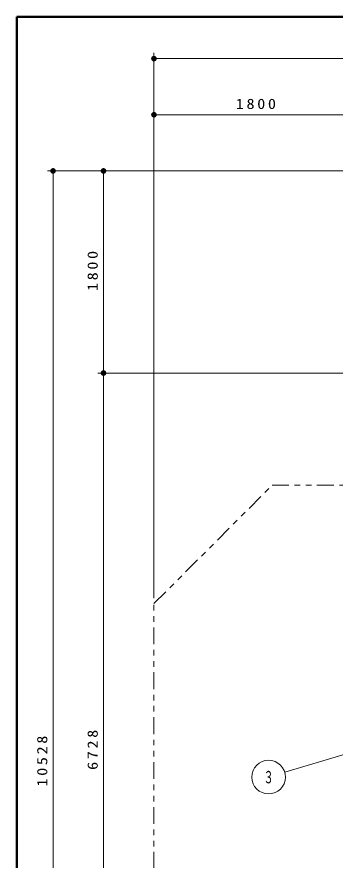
# Model space of a CAD drawing. Units: millimetres on the paper, scale 1:50. Extents: x -385 to 0, y -594 to 267.
# Drawn here: x -385 to -328.2, y 116.8 to 267 of the extents above; entities that cross this region are included whole.
import ezdxf
from ezdxf.enums import TextEntityAlignment as Align

# ---------------------------------------------------------------- set-up
doc = ezdxf.new("R2010")
doc.units = ezdxf.units.MM
doc.linetypes.add('USER3', pattern=[8, 3, -1, 1, -1, 1, -1])
doc.layers.add('LY_1', color=140, linetype='Continuous', lineweight=50)
doc.styles.add('ＭＳ ゴシック', font='')
doc.styles.get('ＭＳ ゴシック').set_extended_font_data('MS Gothic')

# ---------------------------------------------------------------- blocks, each defined once
blk = doc.blocks.new('filled_dot')
at = {"color": 0, "linetype": 'Continuous', "lineweight": -2, "const_width": 1.25}
blk.add_lwpolyline([(-0.625, 0, 1), (0.625, 0, 1)], format="xyb", close=True, dxfattribs=at)

msp = doc.modelspace()

# ---------------------------------------------------------------- linework, layer by layer
at = {"layer": 'LY_1', "color": 7}
for p, q in [((0, 267), (-385, 267)), ((-385, 267), (-385, 0))]:
    msp.add_line(p, q, dxfattribs=at)
at = {"layer": 'LY_1', "color": 7, "lineweight": 13}
for p, q in [((-360.538, 163.501), (-360.538, 260.566)), ((-360.538, 259.566), (-133.286, 259.566)), ((-360.538, 249.566), (-324.538, 249.566)), ((-241.878, 239.566), (-379.538, 239.566)), ((-378.538, 29.009), (-378.538, 239.566)), ((-369.538, 203.566), (-369.538, 239.566)), ((-222.766, 203.566), (-370.538, 203.566)), ((-369.538, 69.009), (-369.538, 203.566)), ((-337.216, 132.47), (-323.763, 136.526))]:
    msp.add_line(p, q, dxfattribs=at)
at = {"layer": 'LY_1', "color": 7, "linetype": 'USER3', "lineweight": 13}
for p, q in [((-360.538, 162.501), (-339.45, 183.589)), ((-339.45, 183.589), (-321.038, 183.589)), ((-360.538, 115.277), (-360.538, 162.501))]:
    msp.add_line(p, q, dxfattribs=at)
at = {"layer": 'LY_1', "color": 7, "lineweight": 13}
msp.add_circle((-340.088, 131.604), 3, dxfattribs=at)

# ---------------------------------------------------------------- block references
at = {"layer": 'LY_1', "color": 7, "lineweight": 13, "xscale": 0.4, "yscale": 0.4}
for p in [(-360.538, 259.566), (-360.538, 249.566)]:
    msp.add_blockref('filled_dot', p, dxfattribs=at)
for p, rotation in [((-378.538, 239.566), 270), ((-369.538, 239.566), 270), ((-369.538, 203.566), 90), ((-369.538, 203.566), 270)]:
    msp.add_blockref('filled_dot', p, dxfattribs=dict(at, rotation=rotation))

# ---------------------------------------------------------------- texts
at = {"layer": 'LY_1', "color": 7, "style": 'ＭＳ ゴシック', "width": 0.6}
msp.add_text('３', height=2.199, dxfattribs=at).set_placement((-340.088, 131.604), align=Align.MIDDLE_CENTER)
at = {"layer": 'LY_1', "color": 7, "insert": (-342.117, 250.566), "char_height": 1.833, "attachment_point": 8, "style": 'ＭＳ ゴシック'}
msp.add_mtext('\\T1.33;\\W1.15;1800', dxfattribs=at)
at = {"layer": 'LY_1', "color": 7, "char_height": 1.833, "attachment_point": 8, "rotation": 90, "style": 'ＭＳ ゴシック'}
for s, insert in [('\\T1.33;\\W1.15;1800', (-370.538, 221.987)), ('\\T1.33;\\W1.15;6728', (-370.538, 136.704)), ('\\T1.33;\\W1.15;10528', (-379.538, 134.699))]:
    msp.add_mtext(s, dxfattribs=dict(at, insert=insert))

doc.saveas('drawing.dxf')
